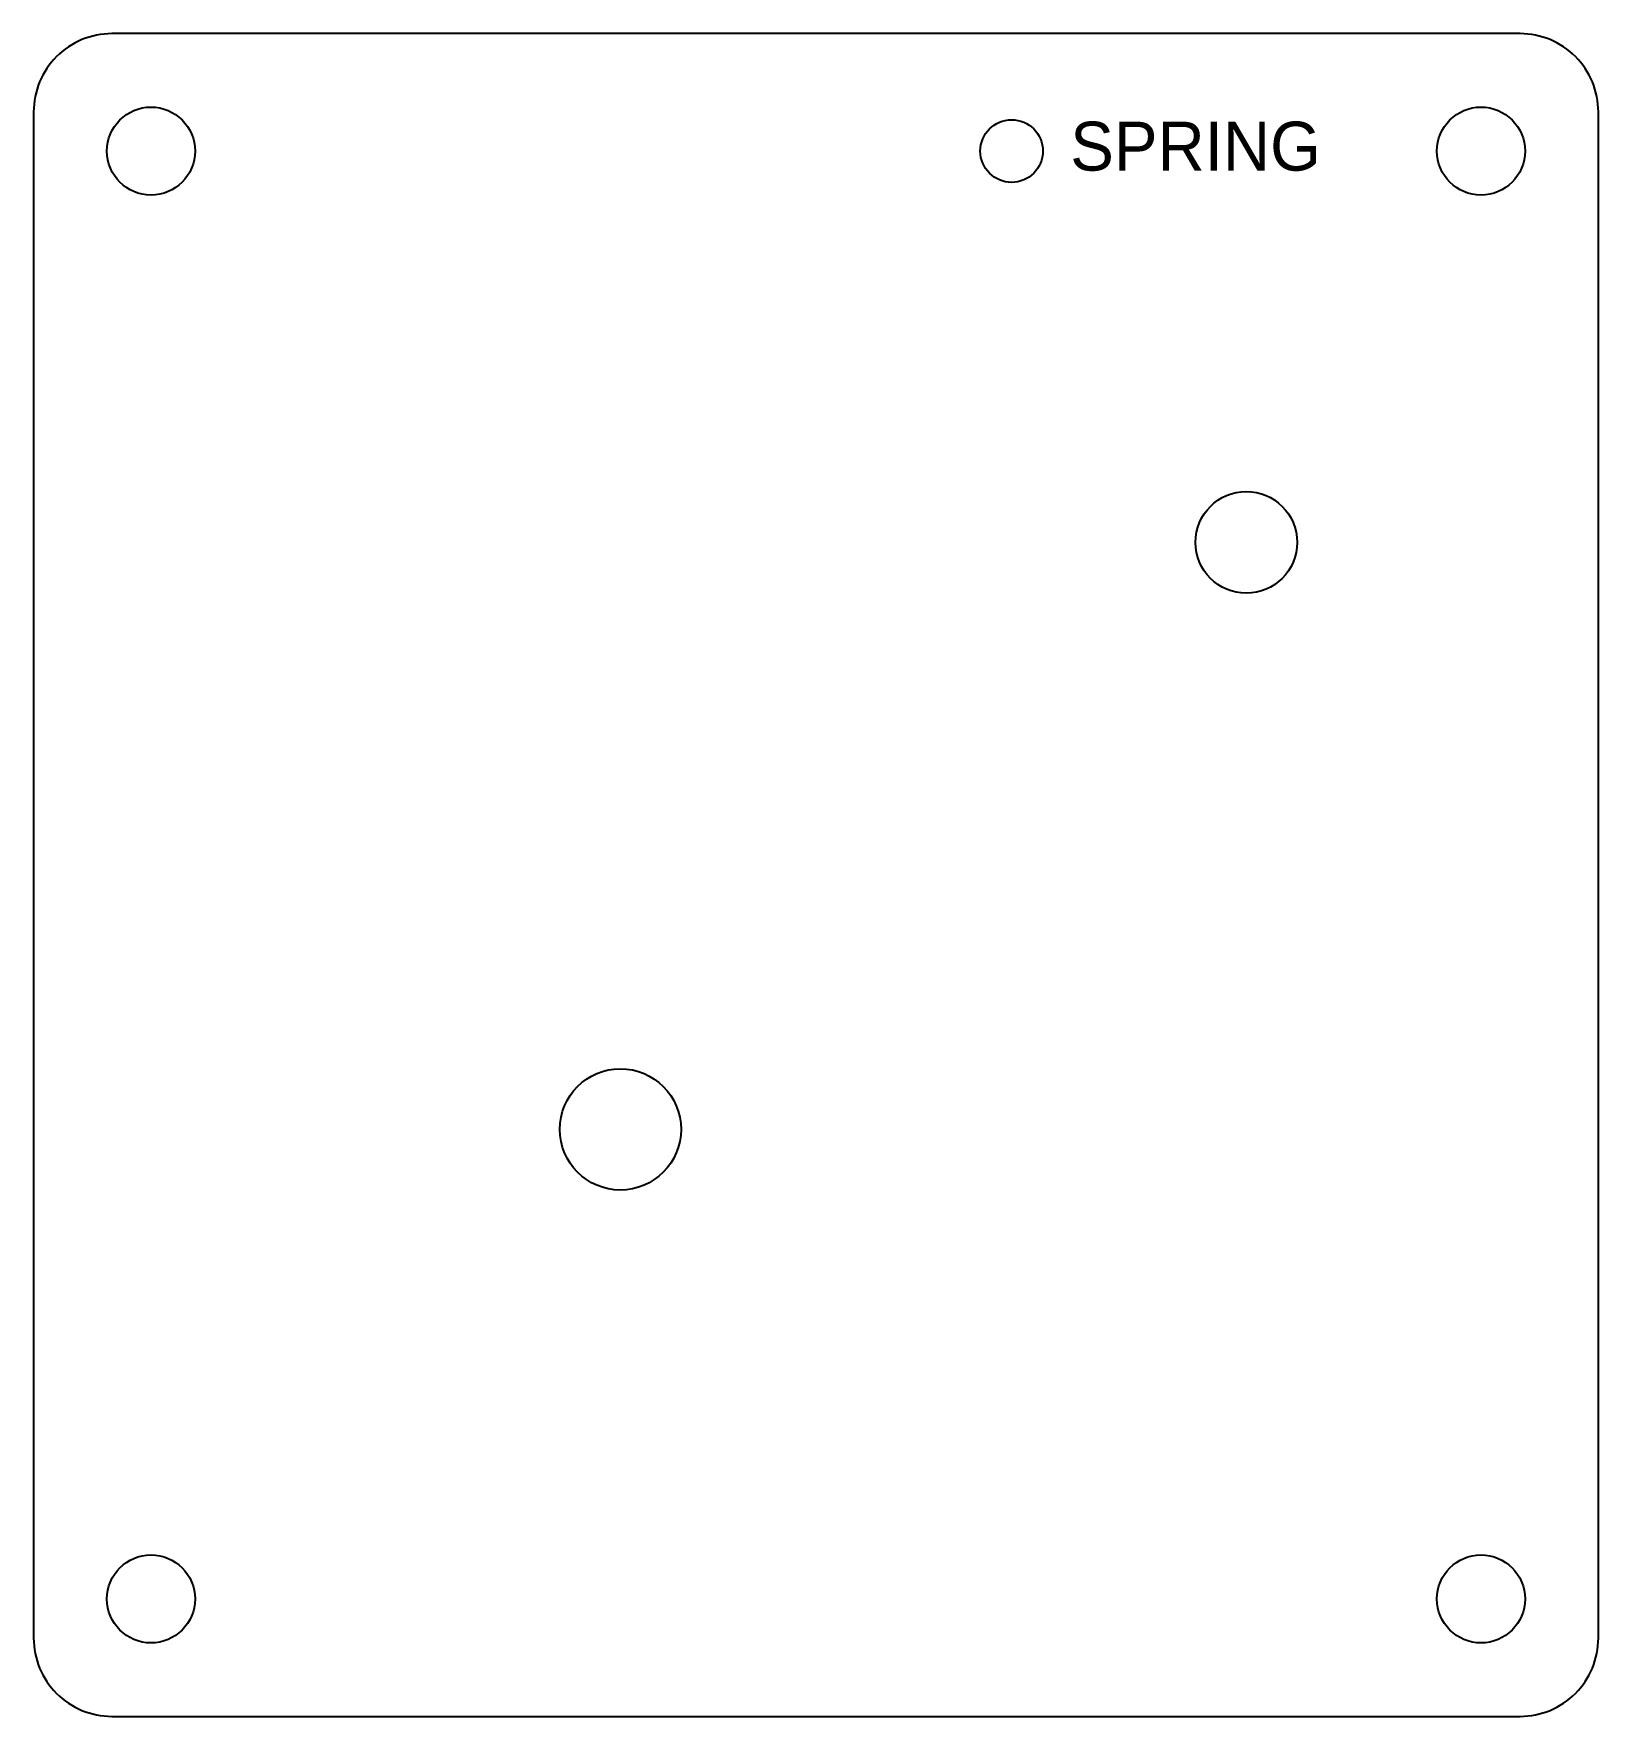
# Model space of a CAD drawing. Header units: millimetres. Extents: x 0 to 80, y 0 to 86.
import ezdxf

# ---------------------------------------------------------------- set-up
doc = ezdxf.new("R2010")
doc.units = ezdxf.units.MM
doc.layers.add('CUT', color=1, linetype='Continuous')
doc.layers.add('ETCH', color=3, linetype='Continuous')

msp = doc.modelspace()

# ---------------------------------------------------------------- linework, layer by layer
at = {"layer": 'CUT'}
msp.add_lwpolyline([(4, 0), (76, 0, 0.414214), (80, 4), (80, 82, 0.414214), (76, 86), (4, 86, 0.414214), (0, 82), (0, 4, 0.414214)], format="xyb", close=True, dxfattribs=at)
for centre, radius in [((6, 80), 2.25), ((74, 80), 2.25), ((50, 80), 1.6), ((62, 60), 2.6), ((30, 30), 3.1), ((6, 6), 2.25), ((74, 6), 2.25)]:
    msp.add_circle(centre, radius, dxfattribs=at)

# ---------------------------------------------------------------- texts
at = {"layer": 'ETCH'}
msp.add_text('SPRING', height=2.5, dxfattribs=at).set_placement((53, 79))

doc.saveas('drawing.dxf')
